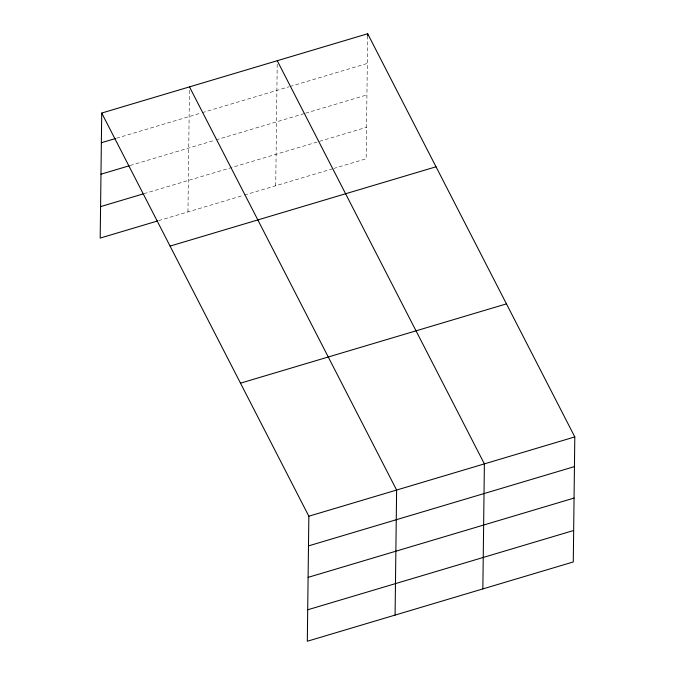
<?xml version="1.0" encoding="UTF-8"?>
<svg xmlns="http://www.w3.org/2000/svg" width="675" height="675" viewBox="0 0 675 675"><rect width="100%" height="100%" fill="white"/><g stroke="black" fill="none" stroke-linecap="round" stroke-linejoin="round"><path stroke-width="0.51" stroke-dasharray="3.38 2.53" d="M187.962 211.916L189.489 86.881M275.721 185.743L277.239 61.737M367.656 35.8L366.154 158.785L333.998 168.37M116.488 138.232L201.226 112.961M202.238 112.658L288.942 86.805M289.955 86.51L367.318 63.442M130.224 165.476L214.971 140.214M215.975 139.911L304.636 113.476M305.64 113.181L366.93 94.905M143.952 193.683L366.533 127.322M158.701 220.632L243.439 195.37M244.451 195.067L332.994 168.666"/><path stroke-width="1.01" d="M101.722 113.046L308.846 516.215L307.319 641.25L573.278 561.954L574.805 436.919L367.681 33.75L101.722 113.046L100.195 238.081L157.697 220.936M367.656 35.8L367.681 33.75M395.086 615.085L396.613 490.05L189.489 86.881M482.853 588.912L484.38 463.877L277.248 60.708M101.36 142.737L115.484 138.527M100.972 174.201L129.22 165.78M100.575 206.618L142.948 193.987M170.075 246.097L436.033 166.793M240.494 383.172L506.452 303.877M308.846 516.215L574.805 436.919M308.483 545.906L574.442 466.611M308.104 577.37L574.062 498.074M307.707 609.787L573.666 530.491"/></g></svg>
